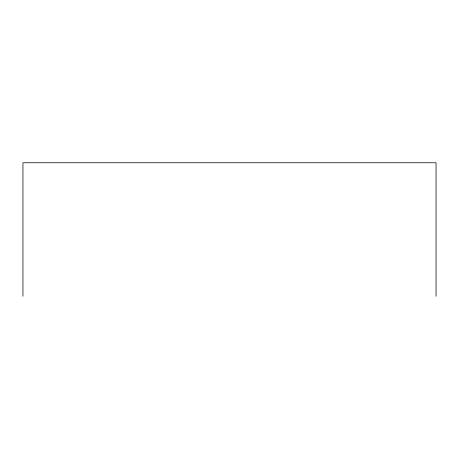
<?xml version="1.0" encoding="UTF-8"?>
<svg xmlns="http://www.w3.org/2000/svg" width="459" height="459" viewBox="0 0 459 459"><rect width="100%" height="100%" fill="white"/><g stroke="black" fill="none" stroke-linecap="round" stroke-linejoin="round"><path stroke-width="0.69" d="M436.05 296.25L436.05 162.75L22.95 162.75L22.95 296.25"/></g></svg>
